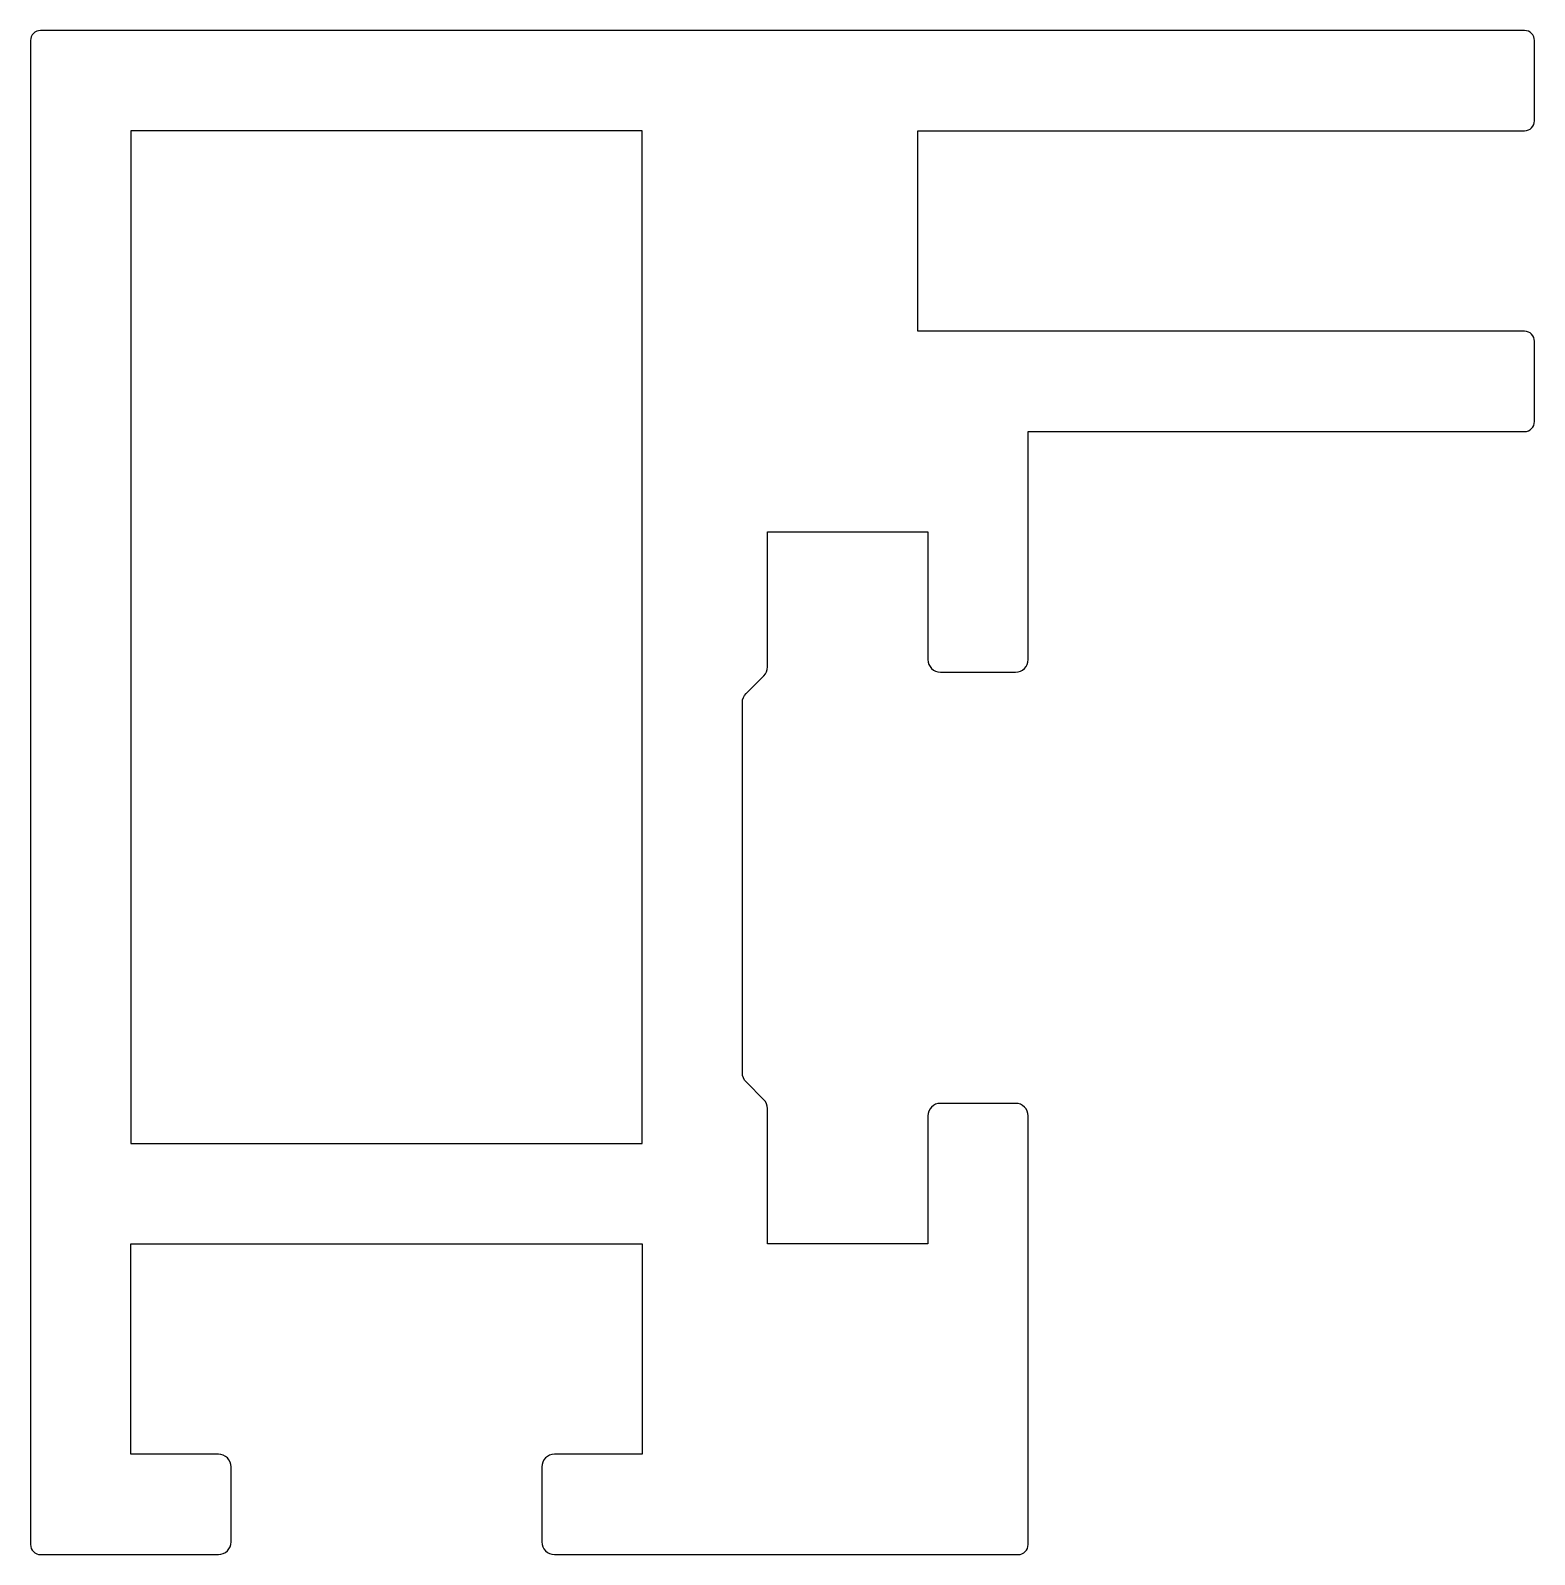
# Model space of a CAD drawing. Extents: x 285 to 315, y 431.9 to 462.3.
import ezdxf

# ---------------------------------------------------------------- set-up
doc = ezdxf.new("R2010")
doc.units = 0
doc.layers.get('0').update_dxf_attribs({"linetype": 'CONTINUOUS'})

msp = doc.modelspace()

# ---------------------------------------------------------------- linework, layer by layer
at = {"color": 7}
msp.add_lwpolyline([(297.228, 433.907), (295.478, 433.907, 0.414214), (295.228, 433.657), (295.228, 432.157, 0.414214), (295.478, 431.907), (304.728, 431.907, 0.414214), (304.928, 432.107), (304.928, 440.657, 0.414214), (304.678, 440.907), (303.178, 440.907, 0.414214), (302.928, 440.657), (302.928, 438.107), (299.728, 438.107), (299.728, 440.804, 0.198917), (299.655, 440.98), (299.301, 441.334, -0.198917), (299.228, 441.511), (299.228, 448.904, -0.198917), (299.301, 449.08), (299.655, 449.434, 0.198917), (299.728, 449.611), (299.728, 452.307), (302.928, 452.307), (302.928, 449.757, 0.414214), (303.178, 449.507), (304.678, 449.507, 0.414214), (304.928, 449.757), (304.928, 454.307), (314.828, 454.307, 0.414214), (315.028, 454.507), (315.028, 456.107, 0.414214), (314.828, 456.307), (302.728, 456.307), (302.728, 460.307), (314.828, 460.307, 0.414214), (315.028, 460.507), (315.028, 462.107, 0.414214), (314.828, 462.307), (285.228, 462.307, 0.414214), (285.028, 462.107), (285.028, 432.107, 0.414214), (285.228, 431.907), (288.778, 431.907, 0.414214), (289.028, 432.157), (289.028, 433.657, 0.414214), (288.778, 433.907), (287.028, 433.907), (287.028, 438.107), (297.228, 438.107)], format="xyb", close=True, dxfattribs=at)
msp.add_lwpolyline([(297.228, 440.107), (297.228, 460.307), (287.028, 460.307), (287.028, 440.107)], close=True, dxfattribs=at)

doc.saveas('drawing.dxf')
